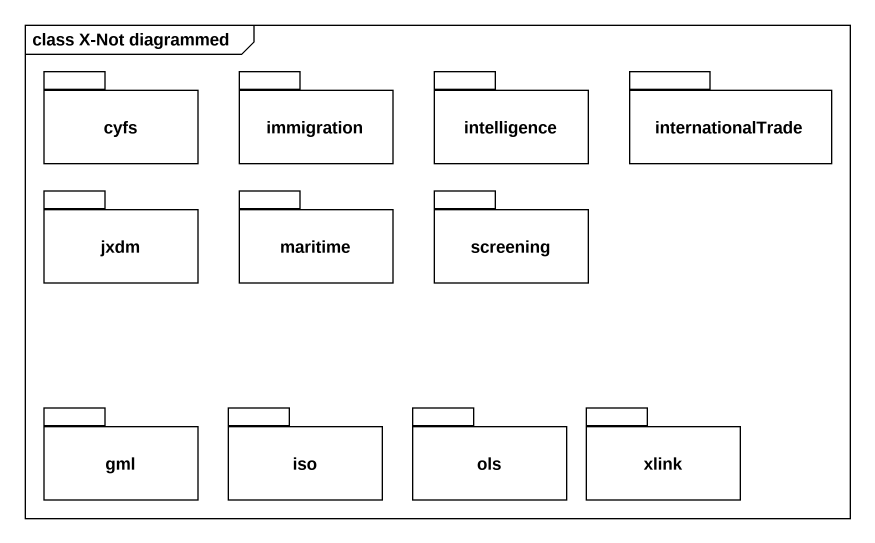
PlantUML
@startuml
mainframe class X-Not diagrammed
package cyfs {
}
package immigration {
}
package intelligence {
}
package internationalTrade {
}
package jxdm {
}
package maritime {
}
package screening {
}
package gml {
}
package iso {
}
package ols {
}
package xlink {
}
@enduml
